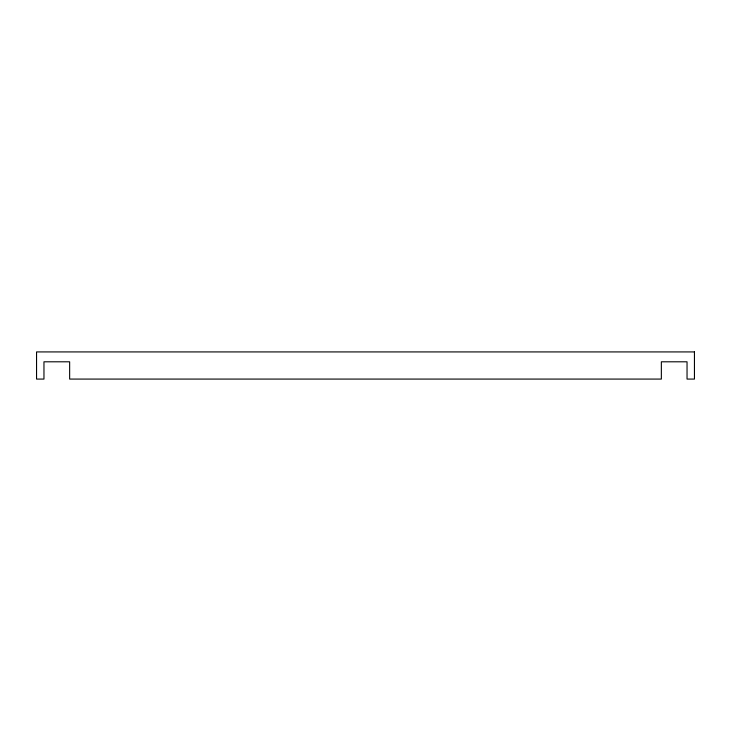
<?xml version="1.0" encoding="UTF-8"?>
<svg xmlns="http://www.w3.org/2000/svg" width="731" height="731" viewBox="0 0 731 731"><rect width="100%" height="100%" fill="white"/><g stroke="black" fill="none" stroke-linecap="round" stroke-linejoin="round"><path stroke-width="1.1" d="M694.45 351.922L36.55 351.922L36.55 379.078L43.961 379.078L43.961 361.799L69.646 361.799L69.646 379.078L661.354 379.078L661.354 361.799L687.039 361.799L687.039 379.078L694.45 379.078L694.45 351.922"/></g></svg>
